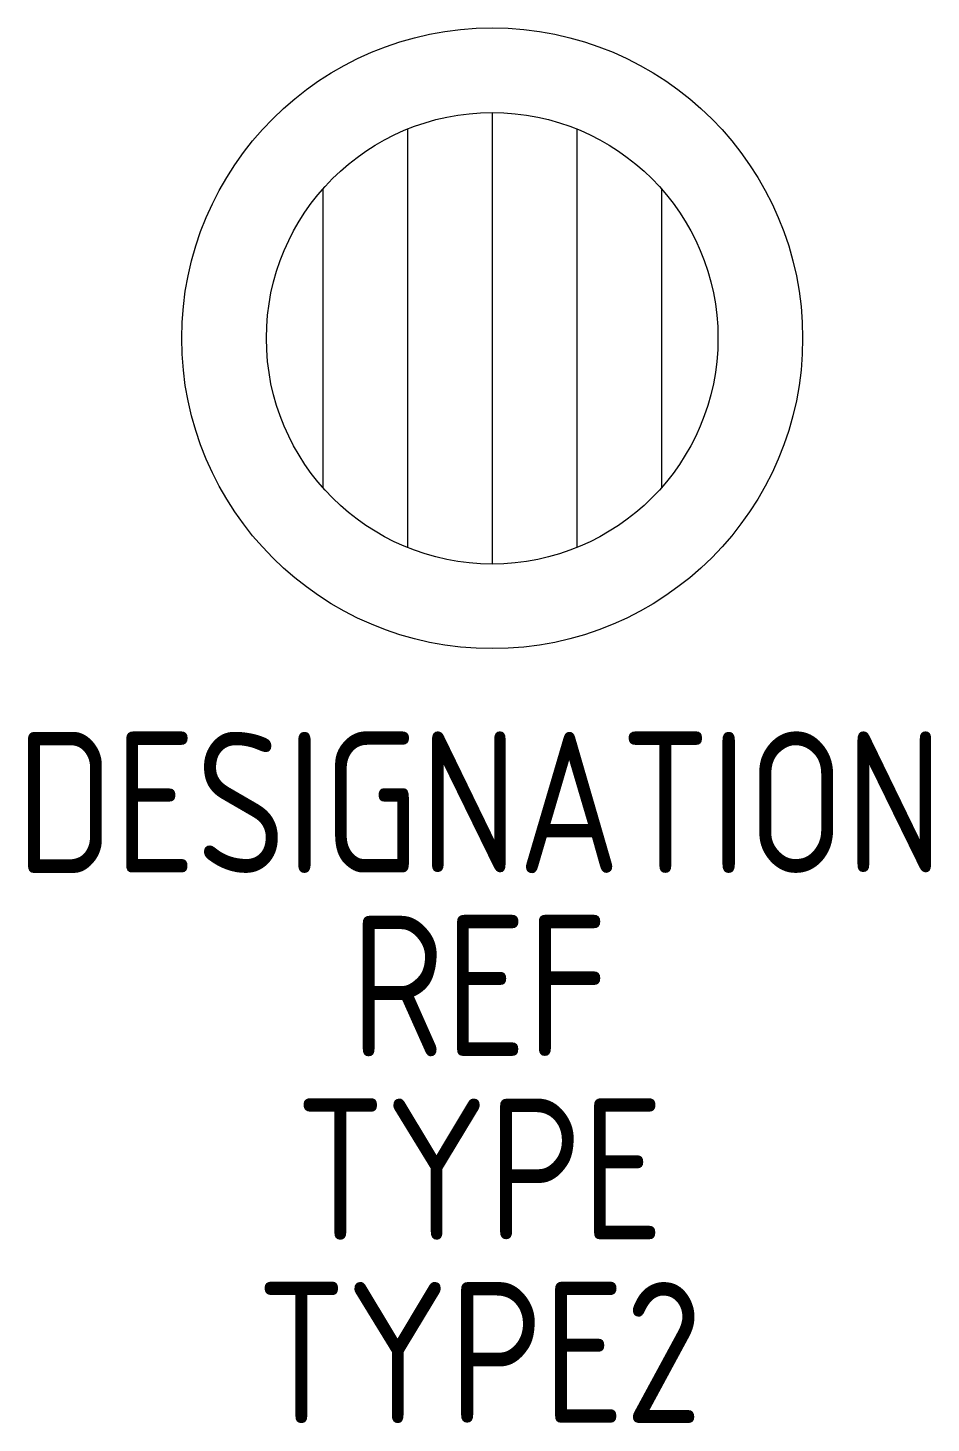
# Model space of a CAD drawing. Header units: millimetres. Extents: x -8.2 to 7.8, y -19.2 to 5.5.
import ezdxf
from ezdxf.enums import TextEntityAlignment as Align

# ---------------------------------------------------------------- set-up
doc = ezdxf.new("R2010")
doc.units = ezdxf.units.MM
for name, color, linetype in [('SYMB_FIL_FIN', 1, 'Continuous'), ('SYMB_TXT_NOM', 3, 'Continuous'), ('SYMBOLE', 3, 'Continuous')]:
    doc.layers.add(name, color=color, linetype=linetype)
doc.styles.add('NET2_5', font='isocp.shx', dxfattribs={"width": 0.9, "height": 2.5})

msp = doc.modelspace()

# ---------------------------------------------------------------- linework, layer by layer
at = {"layer": 'SYMB_FIL_FIN'}
for p, q in [((0, 4), (0, -4)), ((-1.5, 3.708), (-1.5, -3.708)), ((1.5, 3.708), (1.5, -3.708)), ((-3, 2.646), (-3, -2.646)), ((3, 2.646), (3, -2.646))]:
    msp.add_line(p, q, dxfattribs=at)
msp.add_circle((0, 0), 4, dxfattribs=at)
at = {"layer": 'SYMBOLE'}
msp.add_circle((0, 0), 5.5, dxfattribs=at)

# ---------------------------------------------------------------- texts
at = {"layer": 'SYMB_TXT_NOM', "style": 'NET2_5', "width": 0.9, "flags": 8}
for tag, text, p in [('DESIGNATION', 'A?', (-0.225, -9.474)), ('REF', '', (-0.225, -12.724)), ('TYPE', '', (-0.225, -15.974)), ('TYPE2', '', (-0.225, -19.224))]:
    msp.add_attdef(tag, text=text, height=2.5, dxfattribs=at).set_placement(p, align=Align.CENTER)

doc.saveas('drawing.dxf')
